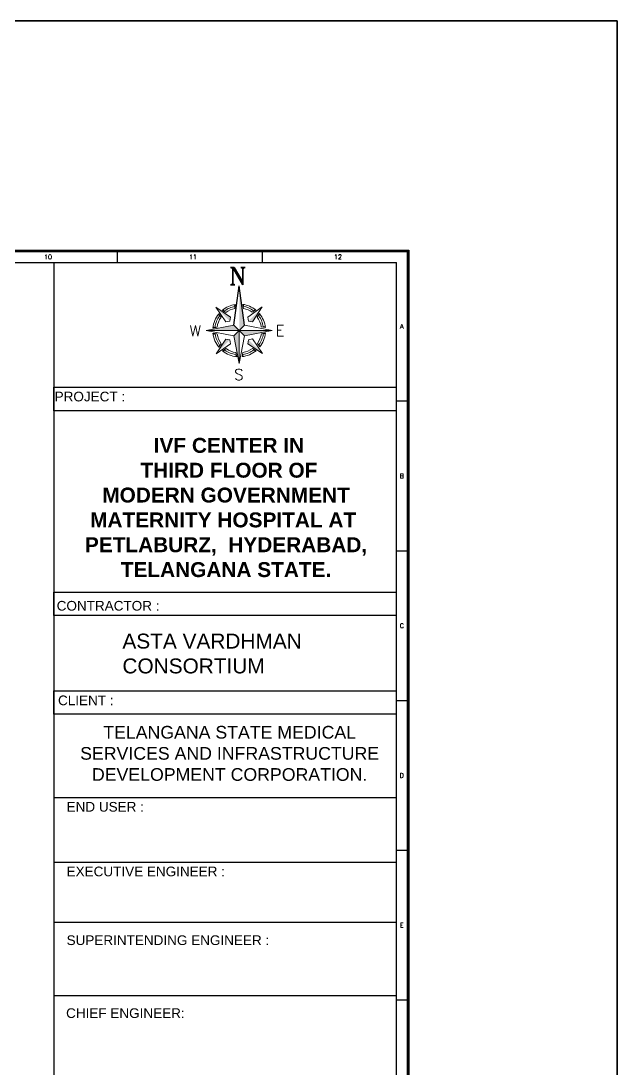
# Model space of a CAD drawing. Header units: millimetres. Extents: x 1327414 to 2124380, y -346496 to -91575.
# Drawn here: x 1842826 to 1860820, y -287881 to -256240 of the extents above; entities that cross this region are included whole.
import ezdxf
from ezdxf.enums import TextEntityAlignment as Align

# ---------------------------------------------------------------- set-up
doc = ezdxf.new("R2010")
doc.units = ezdxf.units.MM
doc.header["$LTSCALE"] = 600
doc.header["$MEASUREMENT"] = 0
doc.layers.add('AREA', color=193, linetype='Continuous', plot=False)
doc.layers.add('P-Wall', color=8, linetype='Continuous', lineweight=35)
for name, color, linetype in [('TEXT', 6, 'Continuous'), ('TITLE', 7, 'Continuous'), ('walls', 1, 'Continuous')]:
    doc.layers.add(name, color=color, linetype=linetype)
doc.styles.add('ARIAL', font='')
doc.styles.add('ROMANS', font='romans.shx')
doc.styles.add('RT', font='romant.shx')
doc.styles.get('ARIAL').set_extended_font_data('Arial')

# ---------------------------------------------------------------- blocks, each defined once
blk = doc.blocks.new('A$C66962185')
at = {"layer": 'TITLE', "color": 7}
for p, q in [((302.47, -140930.66), (302.47, -140928.36)), ((332.74, -140930.66), (332.74, -140928.36)), ((363, -140959.61), (360.7, -140959.61)), ((363, -140990.86), (360.7, -140990.86)), ((363, -141022.1), (360.7, -141022.1)), ((363, -141053.35), (360.7, -141053.35)), ((363, -141084.59), (360.7, -141084.59))]:
    blk.add_line(p, q, dxfattribs=at)
at = {"layer": 'TITLE'}
for p in [(2.14, -140930.66), (360.7, -141176.03)]:
    blk.add_line(p, (360.7, -140930.66), dxfattribs=at)
at = {"layer": 'TITLE', "color": 7, "const_width": 0.355}
blk.add_lwpolyline([(363, -140928.36), (363, -141178.33), (0, -141178.33), (0, -140928.36)], close=True, dxfattribs=at)
at = {"layer": 'TITLE', "color": 7, "style": 'ROMANS'}
for s, p in [('10', (287.99, -140929.48)), ('11', (318.25, -140929.48)), ('12', (348.51, -140929.48)), ('A', (361.83, -140943.96)), ('B', (361.83, -140975.21)), ('C', (361.83, -141006.45)), ('D', (361.83, -141037.7)), ('E', (361.83, -141068.94))]:
    blk.add_text(s, height=0.952, dxfattribs=at).set_placement(p, align=Align.MIDDLE)
blk = doc.blocks.new('A$C772B36EA')
at = {"layer": 'TITLE', "color": 5}
for p in [(-343, 338), (338, 343)]:
    blk.add_line(p, (0, 2877), dxfattribs=at)
at = {"layer": 'TITLE', "color": 8, "lineweight": 5}
for p, q in [((-566, 858), (-1516, 1493)), ((-866, 553), (-1516, 1493)), ((-287, 1418), (-252, 1683)), ((-287, 1418), (-252, 1683)), ((270, 1421), (233, 1686)), ((270, 1421), (233, 1686)), ((270, 1421), (233, 1686)), ((553, 866), (1493, 1516)), ((858, 566), (1493, 1516)), ((-1173, 847), (-1326, 1068)), ((-865, 1160), (-1088, 1309)), ((-606, 597), (-566, 858)), ((597, 606), (553, 866)), ((847, 1173), (1068, 1326)), ((1160, 865), (1309, 1088)), ((-343, 338), (-2128, 0)), ((-2128, 0), (0, 0)), ((0, 0), (-2128, 0)), ((-338, -343), (-2128, 0)), ((-1432, 209), (-1695, 156)), ((-606, 597), (-866, 553)), ((0, 0), (-343, 338)), ((-343, 338), (0, 0)), ((-338, -343), (0, 0)), ((0, 0), (-338, -343)), ((0, 0), (338, 343)), ((338, 343), (0, 0)), ((0, 0), (343, -338)), ((343, -338), (0, 0)), ((0, 0), (0, -2128)), ((0, -2128), (0, 0)), ((0, 0), (2128, 0)), ((2128, 0), (0, 0)), ((338, 343), (2128, 0)), ((343, -338), (2128, 0)), ((597, 606), (858, 566)), ((1428, 230), (1692, 182)), ((-1428, -230), (-1692, -182)), ((-858, -566), (-1493, -1516)), ((-597, -606), (-858, -566)), ((-597, -606), (-553, -866)), ((-338, -343), (0, -2128)), ((343, -338), (0, -2128)), ((606, -597), (566, -858)), ((606, -597), (866, -553)), ((866, -553), (1516, -1493)), ((1432, -209), (1695, -156)), ((-553, -866), (-1493, -1516)), ((-1160, -865), (-1309, -1088)), ((-847, -1173), (-1068, -1326)), ((566, -858), (1516, -1493)), ((865, -1160), (1088, -1309)), ((1173, -847), (1326, -1068)), ((-209, -1432), (-156, -1695)), ((230, -1428), (182, -1692))]:
    blk.add_line(p, q, dxfattribs=at)
for radius, start, end in [(1702, 98.52692, 129.72625), (1575, 99.85136, 126.70773), (1447, 101.42181, 126.70773), (1702, 51.14269, 82.1348), (1575, 54.16121, 80.81434), (1447, 54.16121, 79.24868), (1702, 141.14269, 174.72625), (1575, 144.16121, 171.70773), (1447, 144.16121, 171.70773), (1447, 9.16121, 36.70773), (1575, 9.16121, 36.70773), (1702, 6.14269, 39.72625), (1702, 186.14269, 219.72625), (1575, 189.16121, 216.70773), (1447, 189.16121, 216.70773), (1447, 324.16121, 351.70773), (1575, 324.16121, 351.70773), (1702, 321.14269, 354.72625), (1702, 231.14269, 264.72625), (1575, 234.16121, 261.70773), (1447, 234.16121, 261.70773), (1702, 276.14269, 309.72625), (1447, 279.1612, 306.70773), (1575, 279.1612, 306.70773)]:
    blk.add_arc((0, 0), radius, start, end, dxfattribs=at)
at = {"layer": 'TITLE', "color": 5}
blk.add_solid([(0, 2877), (338, 343), (0, 0)], dxfattribs=at)
at = {"layer": 'TITLE', "color": 8, "lineweight": 5}
for points in [[(-1516, 1493), (-566, 858), (-606, 597)], [(-1088, 1309), (-1017, 1365), (-865, 1160)], [(-252, 1683), (-340, 1668), (-287, 1418)], [(233, 1686), (320, 1672), (270, 1421)], [(1493, 1516), (858, 566), (597, 606)], [(1068, 1326), (997, 1380), (847, 1173)], [(-1326, 1068), (-1380, 997), (-1173, 847)], [(1309, 1088), (1365, 1017), (1160, 865)], [(-2128, 0), (-343, 338), (0, 0)], [(-1684, 245), (-1695, 156), (-1432, 209)], [(0, -2128), (-338, -343), (0, 0)], [(2128, 0), (343, -338), (0, 0)], [(1680, 271), (1692, 182), (1428, 230)], [(-1680, -271), (-1692, -182), (-1428, -230)], [(-1493, -1516), (-858, -566), (-597, -606)], [(1516, -1493), (566, -858), (606, -597)], [(1684, -245), (1695, -156), (1432, -209)], [(-1309, -1088), (-1365, -1017), (-1160, -865)], [(-1068, -1326), (-997, -1380), (-847, -1173)], [(1088, -1309), (1017, -1365), (865, -1160)], [(1326, -1068), (1380, -997), (1173, -847)], [(-245, -1684), (-156, -1695), (-209, -1432)], [(271, -1680), (182, -1692), (230, -1428)]]:
    blk.add_solid(points, dxfattribs=at)

msp = doc.modelspace()

# ---------------------------------------------------------------- linework, layer by layer
at = {"ltscale": 2}
for p, q in [((1854160.5, -279690.2), (1843818.6, -279690.2)), ((1854134.3, -281642.1), (1843818.6, -281642.1)), ((1843818.6, -283448.9), (1854160.5, -283448.9)), ((1843818.6, -285661.9), (1854160.5, -285661.9))]:
    msp.add_line(p, q, dxfattribs=at)
at = {"layer": 'AREA'}
for points in [[(1801940.9, -263157.5), (1854537.6, -263157.5), (1854537.6, -299404), (1801940.9, -299404)], [(1801985.9, -263202.5), (1854492.6, -263202.5), (1854492.6, -299359), (1801985.9, -299359)]]:
    msp.add_lwpolyline(points, close=True, dxfattribs=at)
at = {"layer": 'P-Wall', "color": 30, "true_color": 0xf8991e}
msp.add_lwpolyline([(1794382.6, -256240.3), (1860819.9, -256240.3), (1860819.9, -305663.6), (1794382.6, -305663.6)], close=True, dxfattribs=at)
at = {"layer": 'TITLE'}
msp.add_line((1843818.6, -263534.5), (1843818.6, -299027), dxfattribs=at)
for points in [[(1843818.6, -267299.3), (1854156.8, -267299.3), (1854156.8, -268008.8), (1843818.6, -268008.8)], [(1843818.6, -273480.8), (1854156.8, -273480.8), (1854156.8, -274190.3), (1843818.6, -274190.3)], [(1843818.6, -276458.4), (1854156.8, -276458.4), (1854156.8, -277167.9), (1843818.6, -277167.9)]]:
    msp.add_lwpolyline(points, close=True, dxfattribs=at)

# ---------------------------------------------------------------- block references
at = {"layer": 'TITLE', "xscale": 144.6465675549349, "yscale": 144.6465665108379, "zscale": 144.6465669265092}
msp.add_blockref('A$C66962185', (1801985.9, 20121601.6), dxfattribs=at)
at = {"layer": 'walls', "xscale": 0.4672758229201079, "yscale": 0.46727599959292, "zscale": 0.4672758834301755}
msp.add_blockref('A$C772B36EA', (1849413.6, -265583.2), dxfattribs=at)

# ---------------------------------------------------------------- texts
at = {"layer": 'TEXT', "color": 7, "style": 'RT'}
for s, p in [('W', (1847920.3, -265760.3)), ('E', (1850510.8, -265752.4)), ('S', (1849262.9, -267080.1))]:
    msp.add_text(s, height=329.3, dxfattribs=at).set_placement(p)
at = {"layer": 'TITLE', "color": 5, "style": 'RT'}
msp.add_text('N', height=519.3, dxfattribs=at).set_placement((1849105.6, -264204.9))
at = {"layer": 'TITLE', "color": 7, "style": 'ARIAL'}
for s, height, p in [('PROJECT :', 291.9, (1843842.9, -267725)), ('CONTRACTOR :', 291.902, (1843904.1, -274041.1)), ('CLIENT :', 291.9, (1843944.6, -276897.2))]:
    msp.add_text(s, height=height, dxfattribs=at).set_placement(p)
at = {"layer": 'TITLE', "style": 'ARIAL'}
for s, insert, char_height, width, attachment_point in [('\\fArial|b1|i0|c0|p34; IVF CENTER IN\\P THIRD FLOOR OF \\PMODERN GOVERNMENT MATERNITY HOSPITAL AT  PETLABURZ,  HYDERABAD, TELANGANA STATE.', (1849016.4, -268827.6), 450, 10819.098, 2), ('ASTA VARDHMAN CONSORTIUM', (1845888.8, -274736.8, -1105.4), 450, 7121.264, 1), ('{\\fArial|b0|i0|c0|p34;TELANGANA STATE MEDICAL SERVICES AND INFRASTRUCTURE DEVELOPMENT CORPORATION.}', (1849125.3, -277522.2), 382.5, 9196.233, 2)]:
    msp.add_mtext(s, dxfattribs=dict(at, insert=insert, char_height=char_height, width=width, attachment_point=attachment_point))
at = {"layer": 'TITLE', "color": 7, "attachment_point": 1, "style": 'ARIAL'}
for s, insert, char_height, width in [('END USER :', (1844203.8, -279818), 291.9, 5373.887), ('EXECUTIVE ENGINEER :', (1844203.8, -281769.8), 291.902, 5373.887), ('{\\fArial|b0|i0|c0|p34;SUPERINTENDING ENGINEER :}', (1844203.8, -283845.4), 291.902, 6674.738), ('{\\fArial|b0|i0|c0|p34;CHIEF ENGINEER:}', (1844188.2, -286047.6), 291.902, 5373.887)]:
    msp.add_mtext(s, dxfattribs=dict(at, insert=insert, char_height=char_height, width=width))

doc.saveas('drawing.dxf')
